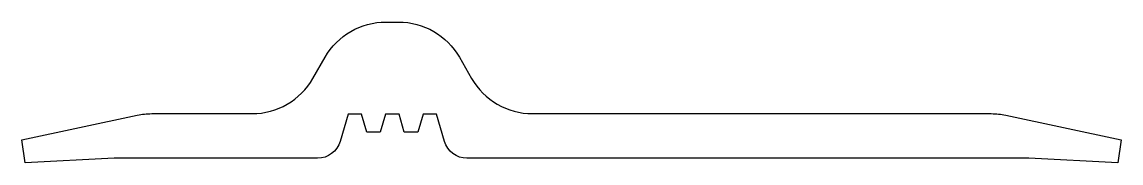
# Model space of a CAD drawing. Header units: millimetres. Extents: x -59.8 to -12.9, y 0 to 6.
import ezdxf

# ---------------------------------------------------------------- set-up
doc = ezdxf.new("R2010")
doc.units = ezdxf.units.MM
doc.header["$LTSCALE"] = 0.5

msp = doc.modelspace()

# ---------------------------------------------------------------- linework, layer by layer
msp.add_lwpolyline([(-17.814, 2.034), (-12.896, 0.989), (-13.026, 0.001), (-16.829, 0.2), (-40.812, 0.2, -0.333333), (-41.772, 0.92), (-42.112, 2.084), (-42.688, 2.084), (-42.912, 1.316), (-43.488, 1.316), (-43.712, 2.084), (-44.288, 2.084), (-44.512, 1.316), (-45.088, 1.316), (-45.312, 2.084), (-45.888, 2.084), (-46.228, 0.92, -0.333333), (-47.188, 0.2), (-55.871, 0.2), (-59.674, 0.001), (-59.804, 0.989), (-54.886, 2.034, -0.052408), (-54.262, 2.1), (-49.984, 2.1, 0.267949), (-47.386, 3.6), (-46.866, 4.5, -0.267949), (-44.268, 6), (-43.732, 6, -0.267949), (-41.134, 4.5), (-40.614, 3.6, 0.267949), (-38.016, 2.1), (-18.438, 2.1, -0.052408), (-17.814, 2.034)], format="xyb", close=True)

doc.saveas('drawing.dxf')
